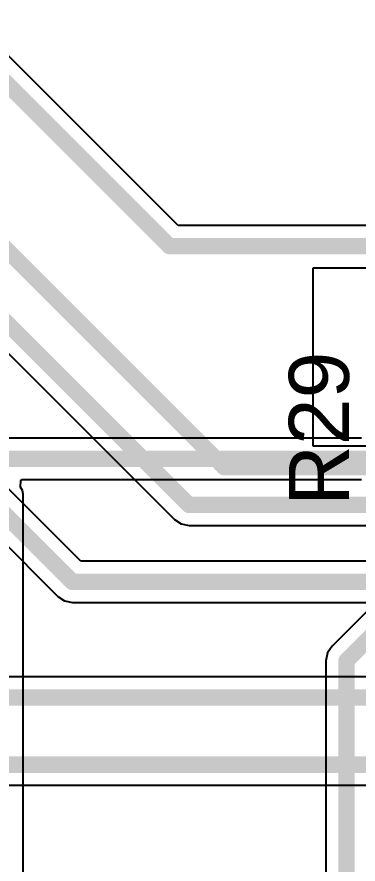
# Model space of a CAD drawing. Header units: millimetres. Extents: x 0 to 6.84, y 0 to 5.18.
# Drawn here: x 1.154 to 1.438, y 1.734 to 2.439 of the extents above; entities that cross this region are included whole.
import ezdxf

# ---------------------------------------------------------------- set-up
doc = ezdxf.new("R2010")
doc.units = ezdxf.units.MM
doc.header["$MEASUREMENT"] = 0
for name, color, linetype in [('BottomLayer', 5, 'Continuous'), ('TopLayer', 1, 'Continuous'), ('TopOverlay', 2, 'Continuous')]:
    doc.layers.add(name, color=color, linetype=linetype)
doc.styles.add('Arial', font='', dxfattribs={"height": 0.2})
doc.styles.get('Arial').set_extended_font_data('Arial')

msp = doc.modelspace()

# ---------------------------------------------------------------- linework, layer by layer
at = {"layer": 'BottomLayer'}
for p, q in [((1.287816, 2.2654082), (1.0241291, 2.5290951)), ((0.914848, 2.3909279), (1.2848875, 2.0208884)), ((1.8725721, 2.2654082), (1.287816, 2.2654082)), ((1.4003305, 2.2301965), (1.478, 2.2301965)), ((1.4003305, 2.0818035), (1.4003305, 2.2301965)), ((1.2070709, 1.9861533), (0.9951273, 2.1980969)), ((0.9759201, 2.1688557), (1.1878637, 1.9569121)), ((1.478, 2.0818035), (1.4003305, 2.0818035)), ((1.2848875, 2.0208884), (1.2904446, 2.0171753)), ((1.2904446, 2.0171753), (1.2969996, 2.0158714)), ((1.2969996, 2.0158714), (1.8652842, 2.0158714)), ((1.8542842, 1.9861533), (1.2070709, 1.9861533)), ((1.1878637, 1.9569121), (1.1934208, 1.953199)), ((1.1934208, 1.953199), (1.1999758, 1.9518951)), ((1.1999758, 1.9518951), (1.8542842, 1.9518951)), ((1.9859079, 1.8901291), (1.0925606, 1.8901291)), ((1.0590001, 1.7998709), (2.0373684, 1.7998709))]:
    msp.add_line(p, q, dxfattribs=at)
at = {"layer": 'BottomLayer', "const_width": 0.0136}
for points in [[(1.007, 2.522), (1.2807209, 2.2482791)], [(0.967, 2.4236584), (1.3261805, 2.0644779)], [(0.9269601, 2.40304), (1.2969996, 2.0330005)], [(1.2807209, 2.2482791), (1.8725721, 2.2482791)], [(0.9830152, 2.1859848), (1.1999758, 1.9690242)], [(1.3261805, 2.0644779), (1.8355016, 2.0644779)], [(1.2969996, 2.0330005), (1.8790005, 2.0330005)], [(1.1999758, 1.9690242), (1.8680005, 1.9690242)], [(1.0854655, 1.873), (1.993003, 1.873)], [(1.0590001, 1.817), (2.0373684, 1.817)]]:
    msp.add_lwpolyline(points, dxfattribs=at)
at = {"layer": 'BottomLayer', "const_width": 0.0068}
for points in [[(1.2773209, 2.2482791, 1), (1.2841209, 2.2482791, 1)], [(1.2773209, 2.2482791, 1), (1.2841209, 2.2482791, 1)], [(1.3227805, 2.0644779, 1), (1.3295805, 2.0644779, 1)], [(1.3227805, 2.0644779, 1), (1.3295805, 2.0644779, 1)], [(1.2935996, 2.0330005, 1), (1.3003996, 2.0330005, 1)], [(1.2935996, 2.0330005, 1), (1.3003996, 2.0330005, 1)], [(1.1965758, 1.9690242, 1), (1.2033758, 1.9690242, 1)], [(1.1965758, 1.9690242, 1), (1.2033758, 1.9690242, 1)]]:
    msp.add_lwpolyline(points, format="xyb", close=True, dxfattribs=at)
at = {"layer": 'TopLayer'}
for p, q in [((1.4404641, 2.0885155), (0.6777087, 2.0885155)), ((1.1567677, 2.0477676), (1.1571505, 2.0534477)), ((1.1571505, 2.0534477), (1.1577096, 2.0542573)), ((1.1577096, 2.0542573), (1.4404641, 2.0542573)), ((1.1585358, 2.0451214), (1.1567677, 2.0477676)), ((1.1591567, 2.042), (1.1585358, 2.0451214)), ((1.1591567, 1.16), (1.1591567, 2.042)), ((1.4814337, 1.9811363), (1.4158884, 1.915591)), ((1.4121753, 1.9100339), (1.4108714, 1.9034789)), ((1.4158884, 1.915591), (1.4121753, 1.9100339)), ((1.4108714, 1.9034789), (1.4108714, 1.4710989))]:
    msp.add_line(p, q, dxfattribs=at)
at = {"layer": 'TopLayer', "const_width": 0.0136}
for points in [[(0.6706136, 2.0713864), (1.4679641, 2.0713864)], [(1.4280005, 1.9034789), (1.4935458, 1.9690242)], [(1.4280005, 1.4710989), (1.4280005, 1.9034789)]]:
    msp.add_lwpolyline(points, dxfattribs=at)
at = {"layer": 'TopLayer', "const_width": 0.0068}
msp.add_lwpolyline([(1.4246005, 1.9034789, 1), (1.4314005, 1.9034789, 1)], format="xyb", close=True, dxfattribs=at)
msp.add_lwpolyline([(1.4246005, 1.9034789, 1), (1.4314005, 1.9034789, 1)], format="xyb", close=True, dxfattribs=at)

# ---------------------------------------------------------------- texts
at = {"layer": 'TopOverlay', "style": 'Arial'}
msp.add_text('R29', height=0.05, rotation=90, dxfattribs=at).set_placement((1.4299919, 2.0323549))

doc.saveas('drawing.dxf')
